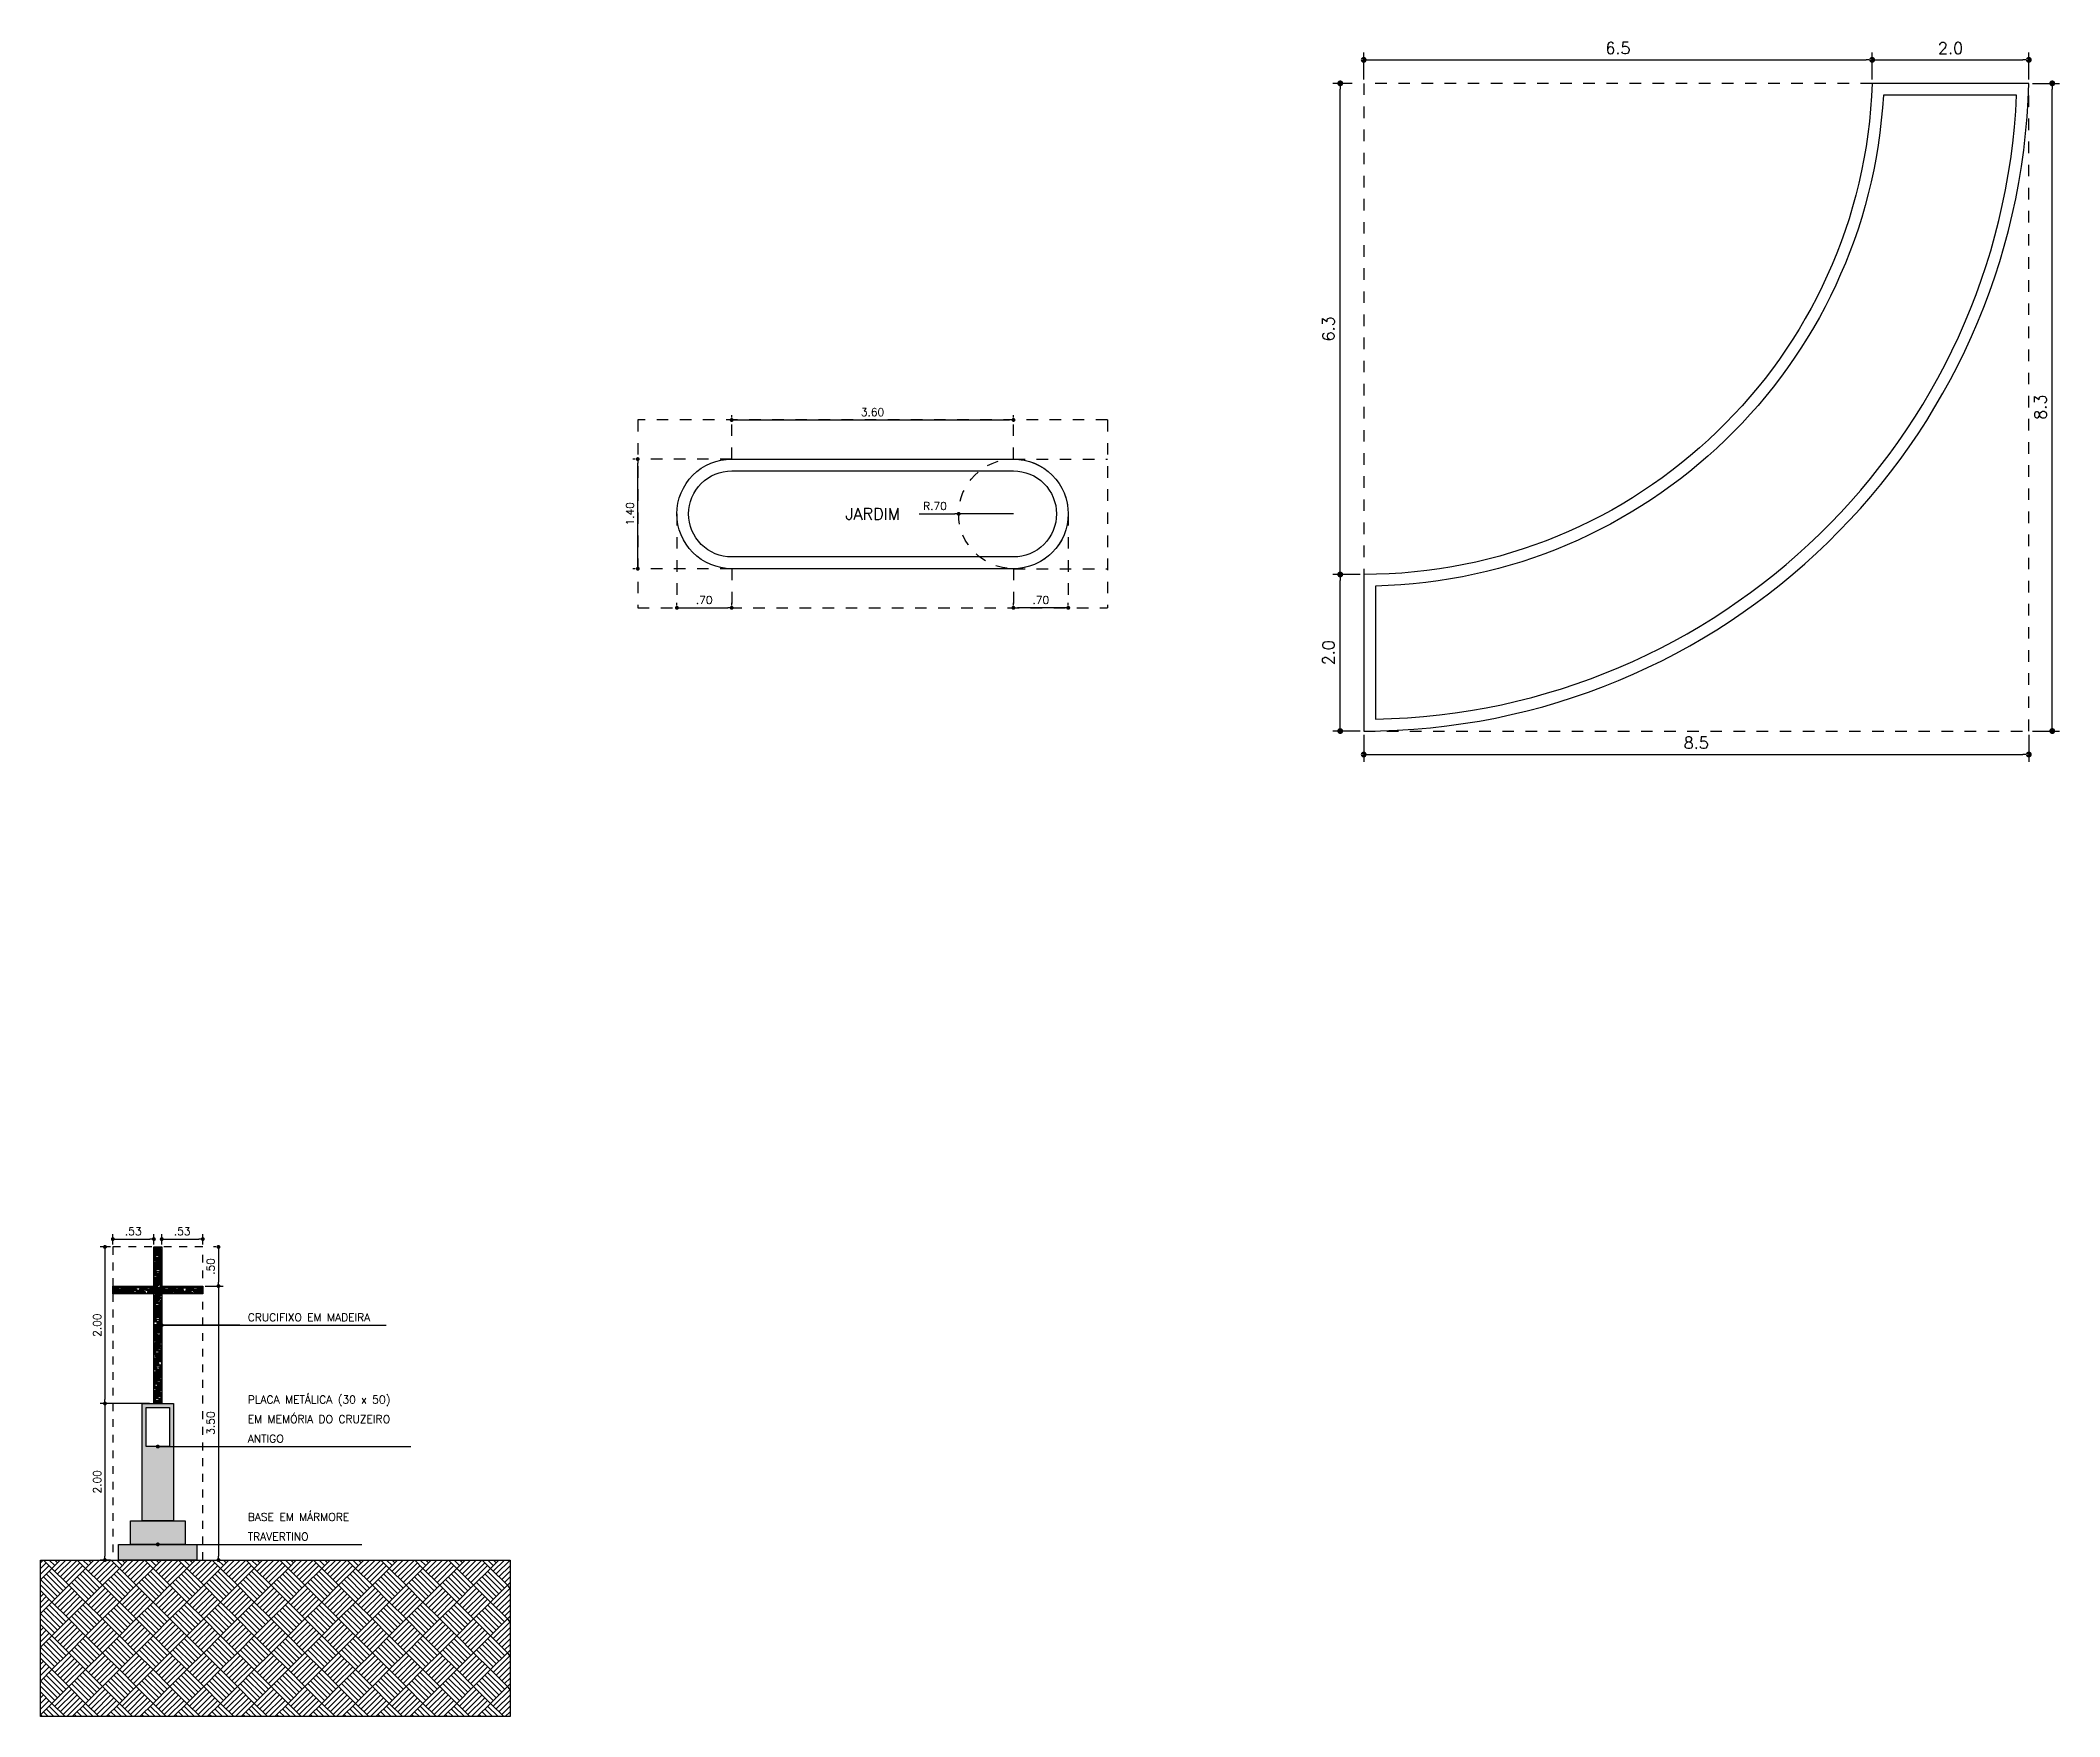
# Model space of a CAD drawing. Extents: x 387222 to 388513, y 9633222 to 9634061.
# Drawn here: x 387694.24 to 387720.04, y 9633413.83 to 9633435.24 of the extents above; entities that cross this region are included whole.
import ezdxf

# ---------------------------------------------------------------- set-up
doc = ezdxf.new("R2010")
doc.units = 0
doc.header["$LTSCALE"] = 0.049213
doc.header["$PDSIZE"] = -2.5
doc.linetypes.add('ACAD_PROJEÇÃO', pattern=[0.2, 0.1, -0.1])
doc.layers.get('Defpoints').update_dxf_attribs({"color": 8})
for name, color, linetype in [('AI-Cotas', 12, 'Continuous'), ('AI-Hatch', 253, 'Continuous'), ('AI-Texto', 2, 'Continuous'), ('HACH', 8, 'Continuous'), ('HACHURA', 253, 'Continuous'), ('MEIO-FIO', 3, 'Continuous'), ('P2', 2, 'Continuous'), ('PROJEÇÃO', 8, 'ACAD_PROJEÇÃO')]:
    doc.layers.add(name, color=color, linetype=linetype)
doc.styles.add('RS50', font='romans.shx', dxfattribs={"height": 0.1})
doc.styles.add('RS75', font='romans.shx', dxfattribs={"height": 0.15})
doc.dimstyles.new('Cota 50', dxfattribs={"dimscale": 0.05, "dimtxt": 0.1, "dimasz": 1, "dimexe": 1.25, "dimexo": 0.625, "dimgap": 1, "dimtad": 1, "dimzin": 4, "dimdsep": 46, "dimtxsty": 'RS50', "dimblk": 'DOT', "dimcen": 0.1, "dimclrd": 12, "dimclre": 12, "dimclrt": 2, "dimadec": 0, "dimazin": 0, "dimtfac": 1, "dimtix": 1, "dimtmove": 0, "dimatfit": 3, "dimldrblk": 'DOT', "dimfxl": 1.25, "dimarcsym": 0})
doc.dimstyles.new('Cota 75', dxfattribs={"dimscale": 0.075, "dimtxt": 0.15, "dimasz": 1, "dimexe": 1.25, "dimexo": 0.625, "dimgap": 1, "dimtad": 1, "dimzin": 4, "dimdsep": 46, "dimtxsty": 'RS75', "dimblk": 'DOT', "dimcen": 0.1, "dimclrt": 2, "dimadec": 0, "dimazin": 0, "dimtfac": 1, "dimtix": 1, "dimtmove": 0, "dimatfit": 3, "dimldrblk": 'DOT', "dimfxl": 1, "dimarcsym": 0})

# ---------------------------------------------------------------- blocks, each defined once
blk = doc.blocks.new('_Dot')
at = {"color": 0, "linetype": 'ByBlock', "lineweight": -2}
blk.add_line((-0.5, 0), (-1, 0), dxfattribs=at)
at = {"color": 0, "linetype": 'ByBlock', "const_width": 0.5}
blk.add_lwpolyline([(-0.25, 0, 1), (0.25, 0, 1)], format="xyb", close=True, dxfattribs=at)
blk = doc.blocks.new('*D513')
at = {"layer": 'AI-Cotas', "color": 12, "lineweight": -2, "transparency": 16777216}
for p, q in [((387703.074, 9633430.426), (387703.074, 9633430.458)), ((387703.124, 9633430.395), (387706.624, 9633430.395)), ((387706.674, 9633430.426), (387706.674, 9633430.458))]:
    blk.add_line(p, q, dxfattribs=at)
at = {"layer": 'Defpoints', "color": 0, "transparency": 16777216}
for p in [(387703.074, 9633430.395), (387706.674, 9633430.395), (387706.674, 9633430.395)]:
    blk.add_point(p, dxfattribs=at)
at = {"layer": 'AI-Cotas', "color": 12, "lineweight": -2, "transparency": 16777216, "xscale": 0.05, "yscale": 0.05, "zscale": 0.05, "rotation": 180}
blk.add_blockref('_Dot', (387703.074, 9633430.395), dxfattribs=at)
at = {"layer": 'AI-Cotas', "color": 12, "lineweight": -2, "transparency": 16777216, "xscale": 0.05, "yscale": 0.05, "zscale": 0.05}
blk.add_blockref('_Dot', (387706.674, 9633430.395), dxfattribs=at)
at = {"layer": 'AI-Cotas', "color": 2, "transparency": 16777216, "insert": (387704.874, 9633430.495), "char_height": 0.1, "attachment_point": 5, "style": 'RS50'}
blk.add_mtext('3.60', dxfattribs=at)
blk = doc.blocks.new('*D514')
at = {"layer": 'AI-Cotas', "color": 12, "lineweight": -2, "transparency": 16777216}
for p, q in [((387701.843, 9633429.895), (387701.812, 9633429.895)), ((387701.874, 9633428.545), (387701.874, 9633429.845)), ((387701.843, 9633428.495), (387701.812, 9633428.495))]:
    blk.add_line(p, q, dxfattribs=at)
at = {"layer": 'Defpoints', "color": 0, "transparency": 16777216}
for p in [(387701.874, 9633429.895), (387701.874, 9633429.895), (387701.874, 9633428.495)]:
    blk.add_point(p, dxfattribs=at)
at = {"layer": 'AI-Cotas', "color": 12, "lineweight": -2, "transparency": 16777216, "xscale": 0.05, "yscale": 0.05, "zscale": 0.05}
for p, rotation in [((387701.874, 9633429.895), 90), ((387701.874, 9633428.495), 270)]:
    blk.add_blockref('_Dot', p, dxfattribs=dict(at, rotation=rotation))
at = {"layer": 'AI-Cotas', "color": 2, "transparency": 16777216, "insert": (387701.774, 9633429.195), "char_height": 0.1, "attachment_point": 5, "rotation": 90, "style": 'RS50'}
blk.add_mtext('1.40', dxfattribs=at)
blk = doc.blocks.new('*D515')
at = {"layer": 'AI-Cotas', "color": 12, "lineweight": -2, "transparency": 16777216}
for p, q in [((387702.374, 9633428.026), (387702.374, 9633428.058)), ((387702.424, 9633427.995), (387703.024, 9633427.995)), ((387703.074, 9633428.026), (387703.074, 9633428.058))]:
    blk.add_line(p, q, dxfattribs=at)
at = {"layer": 'Defpoints', "color": 0, "transparency": 16777216}
for p in [(387702.374, 9633427.995), (387703.074, 9633427.995), (387703.074, 9633427.995)]:
    blk.add_point(p, dxfattribs=at)
at = {"layer": 'AI-Cotas', "color": 12, "lineweight": -2, "transparency": 16777216, "xscale": 0.05, "yscale": 0.05, "zscale": 0.05, "rotation": 180}
blk.add_blockref('_Dot', (387702.374, 9633427.995), dxfattribs=at)
at = {"layer": 'AI-Cotas', "color": 12, "lineweight": -2, "transparency": 16777216, "xscale": 0.05, "yscale": 0.05, "zscale": 0.05}
blk.add_blockref('_Dot', (387703.074, 9633427.995), dxfattribs=at)
at = {"layer": 'AI-Cotas', "color": 2, "transparency": 16777216, "insert": (387702.724, 9633428.095), "char_height": 0.1, "attachment_point": 5, "style": 'RS50'}
blk.add_mtext('.70', dxfattribs=at)
blk = doc.blocks.new('*D516')
at = {"layer": 'AI-Cotas', "color": 12, "lineweight": -2, "transparency": 16777216}
for p, q in [((387706.674, 9633428.026), (387706.674, 9633428.058)), ((387707.324, 9633427.995), (387706.724, 9633427.995)), ((387707.374, 9633428.026), (387707.374, 9633428.058))]:
    blk.add_line(p, q, dxfattribs=at)
at = {"layer": 'Defpoints', "color": 0, "transparency": 16777216}
for p in [(387706.674, 9633427.995), (387706.674, 9633427.995), (387707.374, 9633427.995)]:
    blk.add_point(p, dxfattribs=at)
at = {"layer": 'AI-Cotas', "color": 12, "lineweight": -2, "transparency": 16777216, "xscale": 0.05, "yscale": 0.05, "zscale": 0.05, "rotation": 180}
blk.add_blockref('_Dot', (387706.674, 9633427.995), dxfattribs=at)
at = {"layer": 'AI-Cotas', "color": 12, "lineweight": -2, "transparency": 16777216, "xscale": 0.05, "yscale": 0.05, "zscale": 0.05}
blk.add_blockref('_Dot', (387707.374, 9633427.995), dxfattribs=at)
at = {"layer": 'AI-Cotas', "color": 2, "transparency": 16777216, "insert": (387707.024, 9633428.095), "char_height": 0.1, "attachment_point": 5, "style": 'RS50'}
blk.add_mtext('.70', dxfattribs=at)
blk = doc.blocks.new('*D517')
at = {"layer": 'AI-Cotas', "color": 0, "lineweight": -2, "transparency": 16777216}
for p, q in [((387711.149, 9633434.742), (387711.149, 9633435.089)), ((387717.645, 9633434.742), (387717.645, 9633435.089)), ((387711.224, 9633434.995), (387717.57, 9633434.995))]:
    blk.add_line(p, q, dxfattribs=at)
at = {"layer": 'Defpoints', "color": 0, "transparency": 16777216}
for p in [(387717.645, 9633434.995), (387711.149, 9633434.695), (387717.645, 9633434.695)]:
    blk.add_point(p, dxfattribs=at)
at = {"layer": 'AI-Cotas', "color": 0, "lineweight": -2, "transparency": 16777216, "xscale": 0.075, "yscale": 0.075, "zscale": 0.075, "rotation": 180}
blk.add_blockref('_Dot', (387711.149, 9633434.995), dxfattribs=at)
at = {"layer": 'AI-Cotas', "color": 0, "lineweight": -2, "transparency": 16777216, "xscale": 0.075, "yscale": 0.075, "zscale": 0.075}
blk.add_blockref('_Dot', (387717.645, 9633434.995), dxfattribs=at)
at = {"layer": 'AI-Cotas', "color": 2, "transparency": 16777216, "insert": (387714.397, 9633435.145), "char_height": 0.15, "attachment_point": 5, "style": 'RS75'}
blk.add_mtext('6.5', dxfattribs=at)
blk = doc.blocks.new('*D518')
at = {"layer": 'AI-Cotas', "color": 0, "lineweight": -2, "transparency": 16777216}
for p, q in [((387717.645, 9633434.742), (387717.645, 9633435.089)), ((387719.646, 9633434.742), (387719.646, 9633435.089)), ((387717.72, 9633434.995), (387719.571, 9633434.995))]:
    blk.add_line(p, q, dxfattribs=at)
at = {"layer": 'Defpoints', "color": 0, "transparency": 16777216}
for p in [(387719.646, 9633434.995), (387717.645, 9633434.695), (387719.646, 9633434.695)]:
    blk.add_point(p, dxfattribs=at)
at = {"layer": 'AI-Cotas', "color": 0, "lineweight": -2, "transparency": 16777216, "xscale": 0.075, "yscale": 0.075, "zscale": 0.075, "rotation": 180}
blk.add_blockref('_Dot', (387717.645, 9633434.995), dxfattribs=at)
at = {"layer": 'AI-Cotas', "color": 0, "lineweight": -2, "transparency": 16777216, "xscale": 0.075, "yscale": 0.075, "zscale": 0.075}
blk.add_blockref('_Dot', (387719.646, 9633434.995), dxfattribs=at)
at = {"layer": 'AI-Cotas', "color": 2, "transparency": 16777216, "insert": (387718.646, 9633435.145), "char_height": 0.15, "attachment_point": 5, "style": 'RS75'}
blk.add_mtext('2.0', dxfattribs=at)
blk = doc.blocks.new('*D519')
at = {"layer": 'AI-Cotas', "color": 0, "lineweight": -2, "transparency": 16777216}
for p, q in [((387719.693, 9633434.695), (387720.04, 9633434.695)), ((387719.946, 9633426.496), (387719.946, 9633434.62)), ((387719.693, 9633426.421), (387720.04, 9633426.421))]:
    blk.add_line(p, q, dxfattribs=at)
at = {"layer": 'Defpoints', "color": 0, "transparency": 16777216}
for p in [(387719.646, 9633434.695), (387719.946, 9633434.695), (387719.646, 9633426.421)]:
    blk.add_point(p, dxfattribs=at)
at = {"layer": 'AI-Cotas', "color": 0, "lineweight": -2, "transparency": 16777216, "xscale": 0.075, "yscale": 0.075, "zscale": 0.075}
for p, rotation in [((387719.946, 9633434.695), 90), ((387719.946, 9633426.421), 270)]:
    blk.add_blockref('_Dot', p, dxfattribs=dict(at, rotation=rotation))
at = {"layer": 'AI-Cotas', "color": 2, "transparency": 16777216, "insert": (387719.796, 9633430.558), "char_height": 0.15, "attachment_point": 5, "rotation": 90, "style": 'RS75'}
blk.add_mtext('8.3', dxfattribs=at)
blk = doc.blocks.new('*D520')
at = {"layer": 'AI-Cotas', "color": 0, "lineweight": -2, "transparency": 16777216}
for p, q in [((387711.149, 9633426.374), (387711.149, 9633426.027)), ((387719.646, 9633426.374), (387719.646, 9633426.027)), ((387711.224, 9633426.121), (387719.571, 9633426.121))]:
    blk.add_line(p, q, dxfattribs=at)
at = {"layer": 'Defpoints', "color": 0, "transparency": 16777216}
for p in [(387711.149, 9633426.421), (387719.646, 9633426.421), (387719.646, 9633426.121)]:
    blk.add_point(p, dxfattribs=at)
at = {"layer": 'AI-Cotas', "color": 0, "lineweight": -2, "transparency": 16777216, "xscale": 0.075, "yscale": 0.075, "zscale": 0.075, "rotation": 180}
blk.add_blockref('_Dot', (387711.149, 9633426.121), dxfattribs=at)
at = {"layer": 'AI-Cotas', "color": 0, "lineweight": -2, "transparency": 16777216, "xscale": 0.075, "yscale": 0.075, "zscale": 0.075}
blk.add_blockref('_Dot', (387719.646, 9633426.121), dxfattribs=at)
at = {"layer": 'AI-Cotas', "color": 2, "transparency": 16777216, "insert": (387715.398, 9633426.271), "char_height": 0.15, "attachment_point": 5, "style": 'RS75'}
blk.add_mtext('8.5', dxfattribs=at)
blk = doc.blocks.new('*D521')
at = {"layer": 'AI-Cotas', "color": 0, "lineweight": -2, "transparency": 16777216}
for p, q in [((387711.102, 9633428.421), (387710.755, 9633428.421)), ((387710.849, 9633426.496), (387710.849, 9633428.346)), ((387711.102, 9633426.421), (387710.755, 9633426.421))]:
    blk.add_line(p, q, dxfattribs=at)
at = {"layer": 'Defpoints', "color": 0, "transparency": 16777216}
for p in [(387710.849, 9633428.421), (387711.149, 9633428.421), (387711.149, 9633426.421)]:
    blk.add_point(p, dxfattribs=at)
at = {"layer": 'AI-Cotas', "color": 0, "lineweight": -2, "transparency": 16777216, "xscale": 0.075, "yscale": 0.075, "zscale": 0.075}
for p, rotation in [((387710.849, 9633428.421), 90), ((387710.849, 9633426.421), 270)]:
    blk.add_blockref('_Dot', p, dxfattribs=dict(at, rotation=rotation))
at = {"layer": 'AI-Cotas', "color": 2, "transparency": 16777216, "insert": (387710.699, 9633427.421), "char_height": 0.15, "attachment_point": 5, "rotation": 90, "style": 'RS75'}
blk.add_mtext('2.0', dxfattribs=at)
blk = doc.blocks.new('*D522')
at = {"layer": 'AI-Cotas', "color": 0, "lineweight": -2, "transparency": 16777216}
for p, q in [((387711.002, 9633434.695), (387710.755, 9633434.695)), ((387710.849, 9633428.496), (387710.849, 9633434.62)), ((387711.102, 9633428.421), (387710.755, 9633428.421))]:
    blk.add_line(p, q, dxfattribs=at)
at = {"layer": 'Defpoints', "color": 0, "transparency": 16777216}
for p in [(387710.849, 9633434.695), (387711.049, 9633434.695), (387711.149, 9633428.421)]:
    blk.add_point(p, dxfattribs=at)
at = {"layer": 'AI-Cotas', "color": 0, "lineweight": -2, "transparency": 16777216, "xscale": 0.075, "yscale": 0.075, "zscale": 0.075}
for p, rotation in [((387710.849, 9633434.695), 90), ((387710.849, 9633428.421), 270)]:
    blk.add_blockref('_Dot', p, dxfattribs=dict(at, rotation=rotation))
at = {"layer": 'AI-Cotas', "color": 2, "transparency": 16777216, "insert": (387710.699, 9633431.558), "char_height": 0.15, "attachment_point": 5, "rotation": 90, "style": 'RS75'}
blk.add_mtext('6.3', dxfattribs=at)
blk = doc.blocks.new('*D560')
at = {"layer": 'AI-Cotas', "color": 12, "lineweight": -2, "transparency": 16777216}
for p, q in [((387695.136, 9633419.831), (387695.004, 9633419.831)), ((387695.067, 9633419.781), (387695.067, 9633417.881)), ((387695.636, 9633417.831), (387695.004, 9633417.831))]:
    blk.add_line(p, q, dxfattribs=at)
at = {"layer": 'Defpoints', "color": 0, "transparency": 16777216}
for p in [(387695.167, 9633419.831), (387695.067, 9633417.831), (387695.667, 9633417.831)]:
    blk.add_point(p, dxfattribs=at)
at = {"layer": 'AI-Cotas', "color": 12, "lineweight": -2, "transparency": 16777216, "xscale": 0.05, "yscale": 0.05, "zscale": 0.05}
for p, rotation in [((387695.067, 9633419.831), 90), ((387695.067, 9633417.831), 270)]:
    blk.add_blockref('_Dot', p, dxfattribs=dict(at, rotation=rotation))
at = {"layer": 'AI-Cotas', "color": 2, "transparency": 16777216, "insert": (387694.967, 9633418.831), "char_height": 0.1, "attachment_point": 5, "rotation": 90, "style": 'RS50'}
blk.add_mtext('2.00', dxfattribs=at)
blk = doc.blocks.new('*D561')
at = {"layer": 'AI-Cotas', "color": 12, "lineweight": -2, "transparency": 16777216}
for p, q in [((387695.511, 9633417.831), (387695.004, 9633417.831)), ((387695.067, 9633417.781), (387695.067, 9633415.881)), ((387695.136, 9633415.831), (387695.004, 9633415.831))]:
    blk.add_line(p, q, dxfattribs=at)
at = {"layer": 'Defpoints', "color": 0, "transparency": 16777216}
for p in [(387695.542, 9633417.831), (387695.067, 9633415.831), (387695.167, 9633415.831)]:
    blk.add_point(p, dxfattribs=at)
at = {"layer": 'AI-Cotas', "color": 12, "lineweight": -2, "transparency": 16777216, "xscale": 0.05, "yscale": 0.05, "zscale": 0.05}
for p, rotation in [((387695.067, 9633417.831), 90), ((387695.067, 9633415.831), 270)]:
    blk.add_blockref('_Dot', p, dxfattribs=dict(at, rotation=rotation))
at = {"layer": 'AI-Cotas', "color": 2, "transparency": 16777216, "insert": (387694.967, 9633416.831), "char_height": 0.1, "attachment_point": 5, "rotation": 90, "style": 'RS50'}
blk.add_mtext('2.00', dxfattribs=at)
blk = doc.blocks.new('*D562')
at = {"layer": 'AI-Cotas', "color": 12, "lineweight": -2, "transparency": 16777216}
for p, q in [((387695.167, 9633419.862), (387695.167, 9633419.994)), ((387695.217, 9633419.931), (387695.642, 9633419.931)), ((387695.692, 9633419.862), (387695.692, 9633419.994))]:
    blk.add_line(p, q, dxfattribs=at)
at = {"layer": 'Defpoints', "color": 0, "transparency": 16777216}
for p in [(387695.167, 9633419.831), (387695.692, 9633419.931), (387695.692, 9633419.831)]:
    blk.add_point(p, dxfattribs=at)
at = {"layer": 'AI-Cotas', "color": 12, "lineweight": -2, "transparency": 16777216, "xscale": 0.05, "yscale": 0.05, "zscale": 0.05, "rotation": 180}
blk.add_blockref('_Dot', (387695.167, 9633419.931), dxfattribs=at)
at = {"layer": 'AI-Cotas', "color": 12, "lineweight": -2, "transparency": 16777216, "xscale": 0.05, "yscale": 0.05, "zscale": 0.05}
blk.add_blockref('_Dot', (387695.692, 9633419.931), dxfattribs=at)
at = {"layer": 'AI-Cotas', "color": 2, "transparency": 16777216, "insert": (387695.429, 9633420.031), "char_height": 0.1, "attachment_point": 5, "style": 'RS50'}
blk.add_mtext('.53', dxfattribs=at)
blk = doc.blocks.new('*D563')
at = {"layer": 'AI-Cotas', "color": 12, "lineweight": -2, "transparency": 16777216}
for p, q in [((387695.792, 9633419.862), (387695.792, 9633419.994)), ((387695.842, 9633419.931), (387696.267, 9633419.931)), ((387696.317, 9633419.862), (387696.317, 9633419.994))]:
    blk.add_line(p, q, dxfattribs=at)
at = {"layer": 'Defpoints', "color": 0, "transparency": 16777216}
for p in [(387695.792, 9633419.831), (387696.317, 9633419.931), (387696.317, 9633419.831)]:
    blk.add_point(p, dxfattribs=at)
at = {"layer": 'AI-Cotas', "color": 12, "lineweight": -2, "transparency": 16777216, "xscale": 0.05, "yscale": 0.05, "zscale": 0.05, "rotation": 180}
blk.add_blockref('_Dot', (387695.792, 9633419.931), dxfattribs=at)
at = {"layer": 'AI-Cotas', "color": 12, "lineweight": -2, "transparency": 16777216, "xscale": 0.05, "yscale": 0.05, "zscale": 0.05}
blk.add_blockref('_Dot', (387696.317, 9633419.931), dxfattribs=at)
at = {"layer": 'AI-Cotas', "color": 2, "transparency": 16777216, "insert": (387696.054, 9633420.031), "char_height": 0.1, "attachment_point": 5, "style": 'RS50'}
blk.add_mtext('.53', dxfattribs=at)
blk = doc.blocks.new('*D564')
at = {"layer": 'AI-Cotas', "color": 12, "lineweight": -2, "transparency": 16777216}
for p, q in [((387696.486, 9633419.831), (387696.454, 9633419.831)), ((387696.517, 9633419.781), (387696.517, 9633419.381)), ((387696.348, 9633419.331), (387696.579, 9633419.331))]:
    blk.add_line(p, q, dxfattribs=at)
at = {"layer": 'Defpoints', "color": 0, "transparency": 16777216}
for p in [(387696.517, 9633419.831), (387696.317, 9633419.331), (387696.517, 9633419.331)]:
    blk.add_point(p, dxfattribs=at)
at = {"layer": 'AI-Cotas', "color": 12, "lineweight": -2, "transparency": 16777216, "xscale": 0.05, "yscale": 0.05, "zscale": 0.05}
for p, rotation in [((387696.517, 9633419.831), 90), ((387696.517, 9633419.331), 270)]:
    blk.add_blockref('_Dot', p, dxfattribs=dict(at, rotation=rotation))
at = {"layer": 'AI-Cotas', "color": 2, "transparency": 16777216, "insert": (387696.417, 9633419.581), "char_height": 0.1, "attachment_point": 5, "rotation": 90, "style": 'RS50'}
blk.add_mtext('.50', dxfattribs=at)
blk = doc.blocks.new('*D565')
at = {"layer": 'AI-Cotas', "color": 12, "lineweight": -2, "transparency": 16777216}
for p, q in [((387696.348, 9633419.331), (387696.579, 9633419.331)), ((387696.517, 9633419.281), (387696.517, 9633415.881)), ((387696.348, 9633415.831), (387696.579, 9633415.831))]:
    blk.add_line(p, q, dxfattribs=at)
at = {"layer": 'Defpoints', "color": 0, "transparency": 16777216}
for p in [(387696.317, 9633419.331), (387696.317, 9633415.831), (387696.517, 9633415.831)]:
    blk.add_point(p, dxfattribs=at)
at = {"layer": 'AI-Cotas', "color": 12, "lineweight": -2, "transparency": 16777216, "xscale": 0.05, "yscale": 0.05, "zscale": 0.05}
for p, rotation in [((387696.517, 9633419.331), 90), ((387696.517, 9633415.831), 270)]:
    blk.add_blockref('_Dot', p, dxfattribs=dict(at, rotation=rotation))
at = {"layer": 'AI-Cotas', "color": 2, "transparency": 16777216, "insert": (387696.417, 9633417.581), "char_height": 0.1, "attachment_point": 5, "rotation": 90, "style": 'RS50'}
blk.add_mtext('3.50', dxfattribs=at)
blk = doc.blocks.new('*D668')
at = {"layer": 'AI-Cotas', "color": 12, "lineweight": -2, "transparency": 16777216}
for p, q in [((387705.47, 9633429.195), (387705.924, 9633429.195)), ((387706.674, 9633429.195), (387705.974, 9633429.195))]:
    blk.add_line(p, q, dxfattribs=at)
at = {"layer": 'Defpoints', "color": 0, "transparency": 16777216}
for p in [(387705.974, 9633429.195), (387706.674, 9633429.195)]:
    blk.add_point(p, dxfattribs=at)
at = {"layer": 'AI-Cotas', "color": 12, "lineweight": -2, "transparency": 16777216, "xscale": 0.05, "yscale": 0.05, "zscale": 0.05}
blk.add_blockref('_Dot', (387705.974, 9633429.195), dxfattribs=at)
at = {"layer": 'AI-Cotas', "color": 2, "transparency": 16777216, "insert": (387705.672, 9633429.295), "char_height": 0.1, "attachment_point": 5, "style": 'RS50'}
blk.add_mtext('R.70', dxfattribs=at)

msp = doc.modelspace()

# ---------------------------------------------------------------- hatches: boundary and pattern name
at = {"layer": 'AI-Hatch', "true_color": 0xab9e6e}
h = msp.add_hatch(dxfattribs=at)
h.set_pattern_fill('AR-RROOF', color=33, scale=0.001, style=0)
h.set_pattern_definition([(0, (-1.2, 0), (0.05588, 0.0254), [0.381, -0.0508, 0.127, -0.0254]), (0, (-1.166218, 0.0127), (-0.0254, 0.033782), [0.0762, -0.008382, 0.1524, -0.01905]), (0, (-1.1873, 0.02159), (0.13208, 0.017018), [0.2032, -0.03556, 0.1016, -0.0254])])
h.paths.add_polyline_path([(387695.792, 9633417.831), (387695.692, 9633417.831), (387695.692, 9633419.231), (387695.167, 9633419.231), (387695.167, 9633419.331), (387695.692, 9633419.331), (387695.692, 9633419.831), (387695.792, 9633419.831), (387695.792, 9633419.331), (387696.317, 9633419.331), (387696.317, 9633419.231), (387695.792, 9633419.231)])
at = {"layer": 'HACH'}
h = msp.add_hatch(dxfattribs=at)
h.set_pattern_fill('AR-PARQ1', color=256, scale=0.001, angle=45)
h.set_pattern_definition([(135, (3.8, 0), (-0.431052293811, 3e-17), [0.3048, -0.3048]), (135, (3.83592, 0.03592), (-0.431052293811, 3e-17), [0.3048, -0.3048]), (135, (3.87184, 0.07184), (-0.431052293811, 3e-17), [0.3048, -0.3048]), (135, (3.90776, 0.10776), (-0.431052293811, 3e-17), [0.3048, -0.3048]), (135, (3.94368, 0.14368), (-0.431052293811, 3e-17), [0.3048, -0.3048]), (135, (3.9796, 0.1796), (-0.431052293811, 3e-17), [0.3048, -0.3048]), (135, (4.01553, 0.21553), (-0.431052293811, 3e-17), [0.3048, -0.3048]), (45, (3.58447, 0.21553), (0.431052293811, -3e-17), [0.3048, -0.3048]), (45, (3.54855, 0.25145), (0.431052293811, -3e-17), [0.3048, -0.3048]), (45, (3.51263, 0.28737), (0.431052293811, -3e-17), [0.3048, -0.3048]), (45, (3.4767, 0.3233), (0.431052293811, -3e-17), [0.3048, -0.3048]), (45, (3.4408, 0.3592), (0.431052293811, -3e-17), [0.3048, -0.3048]), (45, (3.40487, 0.39513), (0.431052293811, -3e-17), [0.3048, -0.3048]), (45, (3.36895, 0.43105), (0.431052293811, -3e-17), [0.3048, -0.3048])])
h.paths.add_polyline_path([(387696.242, 9633415.831), (387700.242, 9633415.831), (387700.242, 9633413.831), (387694.242, 9633413.831), (387694.242, 9633415.831)])
at = {"layer": 'HACHURA'}
h = msp.add_hatch(dxfattribs=at)
h.set_pattern_fill('AR-CONC', color=256, scale=0.0002)
h.set_pattern_definition([(50, (3.8, 0), (0.0364369337992, -0.00318781710778), [0.00381, -0.04191]), (355, (3.8, 0), (-0.007048684285, 0.0382113690478), [0.003048, -0.033528116834]), (100.4514447, (3.803036, -0.000266), (0.02938824941807, 0.03502355038244), [0.00323800176, -0.03561804892]), (46.1842, (3.8, 0.01016), (0.05421580817843, -0.00840846558655), [0.005715, -0.062865]), (96.63555761, (3.80452, 0.00946), (0.0474808268103, 0.04948522491954), [0.004857004628, -0.053427121632]), (351.18415117, (3.8, 0.01016), (0.047480826813, 0.0494852249171), [0.004571993414, -0.050291946384]), (21, (3.80508, 0.00762), (0.03032287825383, -0.02045303963742), [0.00381, -0.04191]), (326, (3.80508, 0.00762), (0.01236040566953, 0.03683759322446), [0.003048, -0.033528]), (71.451445, (3.807607, 0.005916), (0.04268328385574, 0.01638455377718), [0.00323800176, -0.03561798752]), (37.5, (3.8, 0), (0.000617720650118, 0.01691100777463), [0, -0.0331216, 0, -0.034036, 0, -0.033655]), (7.5, (3.8, 0), (0.01336393250206, 0.020036114963624), [0, -0.0194056, 0, -0.0323596, 0, -0.012827]), (327.5, (3.788672, 0), (0.027118119033374, -0.001145748798535), [0, -0.0127, 0, -0.039624, 0, -0.052578]), (317.5, (3.783592, 0), (0.029625836277204, 0.005085298206667), [0, -0.01651, 0, -0.0263144, 0, -0.037338])])
h.paths.add_polyline_path([(387695.942, 9633417.831), (387695.542, 9633417.831), (387695.542, 9633416.331), (387695.942, 9633416.331)])
h.paths.add_polyline_path([(387695.592, 9633417.281), (387695.592, 9633417.781), (387695.892, 9633417.781), (387695.892, 9633417.281)], flags=16)
h.paths.add_polyline_path([(387696.092, 9633416.331), (387695.392, 9633416.331), (387695.392, 9633416.031), (387696.092, 9633416.031)])
h.paths.add_polyline_path([(387696.242, 9633416.031), (387695.242, 9633416.031), (387695.242, 9633415.831), (387696.242, 9633415.831)])

# ---------------------------------------------------------------- linework, layer by layer
msp.add_lwpolyline([(387696.242, 9633415.831), (387700.242, 9633415.831), (387700.242, 9633413.831), (387694.242, 9633413.831), (387694.242, 9633415.831), (387696.242, 9633415.831)])
at = {"layer": 'AI-Cotas'}
msp.add_lwpolyline([(387696.792, 9633418.831), (387695.792, 9633418.831)], dxfattribs=at)
at = {"layer": 'MEIO-FIO'}
for points in [[(387719.646, 9633434.695), (387717.645, 9633434.695, -0.404069), (387711.149, 9633428.421), (387711.149, 9633426.421, 0.40645)], [(387719.491, 9633434.545), (387717.788, 9633434.545, -0.391227), (387711.299, 9633428.273), (387711.299, 9633426.573, 0.39588)], [(387707.224, 9633429.195, -0.414214), (387706.674, 9633428.645), (387703.074, 9633428.645, -0.414214), (387702.524, 9633429.195, -0.414214), (387703.074, 9633429.745), (387706.674, 9633429.745, -0.414214)]]:
    msp.add_lwpolyline(points, format="xyb", close=True, dxfattribs=at)
msp.add_lwpolyline([(387707.374, 9633429.195, -0.414214), (387706.674, 9633428.495), (387703.074, 9633428.495, -0.414214), (387702.374, 9633429.195), (387702.374, 9633429.195, -0.414214), (387703.074, 9633429.895), (387706.674, 9633429.895, -0.414214), (387707.374, 9633429.195), (387707.374, 9633429.195)], format="xyb", dxfattribs=at)
at = {"layer": 'P2'}
for points in [[(387695.792, 9633417.831), (387695.692, 9633417.831), (387695.692, 9633419.231), (387695.167, 9633419.231), (387695.167, 9633419.331), (387695.692, 9633419.331), (387695.692, 9633419.831), (387695.792, 9633419.831), (387695.792, 9633419.331), (387696.317, 9633419.331), (387696.317, 9633419.231), (387695.792, 9633419.231)], [(387695.942, 9633416.331), (387695.542, 9633416.331), (387695.542, 9633417.831), (387695.942, 9633417.831)], [(387695.892, 9633417.281), (387695.592, 9633417.281), (387695.592, 9633417.781), (387695.892, 9633417.781)], [(387696.092, 9633416.031), (387695.392, 9633416.031), (387695.392, 9633416.331), (387696.092, 9633416.331)], [(387696.242, 9633415.831), (387695.242, 9633415.831), (387695.242, 9633416.031), (387696.242, 9633416.031)]]:
    msp.add_lwpolyline(points, close=True, dxfattribs=at)
at = {"layer": 'PROJEÇÃO', "ltscale": 30}
for points in [[(387717.645, 9633434.695), (387711.149, 9633434.695), (387711.149, 9633428.421)], [(387711.149, 9633426.421), (387719.646, 9633426.421), (387719.646, 9633434.695)], [(387707.874, 9633430.395), (387701.874, 9633430.395), (387701.874, 9633427.995), (387707.874, 9633427.995)], [(387703.074, 9633429.895), (387703.074, 9633430.395)], [(387706.674, 9633429.895), (387706.674, 9633430.395)], [(387707.874, 9633430.395), (387707.874, 9633427.995)], [(387703.074, 9633429.895), (387701.874, 9633429.895)], [(387706.674, 9633429.895), (387707.874, 9633429.895)], [(387702.374, 9633429.195), (387702.374, 9633427.995)], [(387707.374, 9633429.195), (387707.374, 9633427.995)], [(387703.074, 9633428.495), (387701.874, 9633428.495)], [(387703.074, 9633428.495), (387703.074, 9633427.995)], [(387706.674, 9633428.495), (387706.674, 9633427.995)], [(387706.674, 9633428.495), (387707.874, 9633428.495)]]:
    msp.add_lwpolyline(points, dxfattribs=at)
at = {"layer": 'PROJEÇÃO', "ltscale": 10}
msp.add_lwpolyline([(387695.667, 9633419.831), (387695.167, 9633419.831), (387695.167, 9633415.831), (387696.317, 9633415.831), (387696.317, 9633419.831), (387695.817, 9633419.831)], dxfattribs=at)
at = {"layer": 'PROJEÇÃO', "ltscale": 30}
msp.add_circle((387706.674, 9633429.195), 0.7, dxfattribs=at)

# ---------------------------------------------------------------- texts
at = {"layer": 'AI-Cotas', "char_height": 0.1, "attachment_point": 7, "style": 'RS50'}
for s, insert in [('CRUCIFIXO EM MADEIRA', (387696.892, 9633418.881)), ('\\pxsm1.5;PLACA METÁLICA (30 x 50)\\PEM MEMÓRIA DO CRUZEIRO\\PANTIGO', (387696.892, 9633417.331)), ('\\pxsm1.5;BASE EM MÁRMORE\\PTRAVERTINO', (387696.892, 9633416.081))]:
    msp.add_mtext(s, dxfattribs=dict(at, insert=insert))
at = {"layer": 'AI-Texto', "insert": (387704.874, 9633429.195), "char_height": 0.15, "width": 2.12309, "attachment_point": 5, "style": 'RS75'}
msp.add_mtext('JARDIM', dxfattribs=at)

# ---------------------------------------------------------------- dimensions: what is measured, and where the dimension line sits
at = {"layer": 'AI-Cotas'}
for base, p1, p2, picture, middle in [((387717.645, 9633434.995), (387711.149, 9633434.695), (387717.645, 9633434.695), '*D517', (387714.397, 9633435.145)), ((387719.646, 9633434.995), (387717.645, 9633434.695), (387719.646, 9633434.695), '*D518', (387718.646, 9633435.145)), ((387719.646, 9633426.121), (387711.149, 9633426.421), (387719.646, 9633426.421), '*D520', (387715.398, 9633426.271))]:
    dim = msp.add_linear_dim(base=base, p1=p1, p2=p2, dimstyle='Cota 75', override={"dimdec": 1}, dxfattribs=at)
    dim.commit()
    dim.dimension.update_dxf_attribs({"geometry": picture, "text_midpoint": middle})
for base, p1, p2, picture, middle in [((387710.849, 9633434.695), (387711.149, 9633428.421), (387711.049, 9633434.695), '*D522', (387710.699, 9633431.558)), ((387719.946, 9633434.695), (387719.646, 9633426.421), (387719.646, 9633434.695), '*D519', (387719.796, 9633430.558)), ((387710.849, 9633428.421), (387711.149, 9633426.421), (387711.149, 9633428.421), '*D521', (387710.699, 9633427.421))]:
    dim = msp.add_linear_dim(base=base, p1=p1, p2=p2, angle=90, dimstyle='Cota 75', override={"dimdec": 1}, dxfattribs=at)
    dim.commit()
    dim.dimension.update_dxf_attribs({"geometry": picture, "text_midpoint": middle})
for base, p1, p2, picture, middle in [((387706.674, 9633430.395), (387703.074, 9633430.395), (387706.674, 9633430.395), '*D513', (387704.874, 9633430.495)), ((387703.074, 9633427.995), (387702.374, 9633427.995), (387703.074, 9633427.995), '*D515', (387702.724, 9633428.095)), ((387695.691906287, 9633419.931001874), (387695.166906287, 9633419.831001874), (387695.691906287, 9633419.831001874), '*D562', (387695.429406287, 9633420.031001873)), ((387696.316906287, 9633419.931001874), (387695.791906287, 9633419.831001874), (387696.316906287, 9633419.831001874), '*D563', (387696.054406287, 9633420.031001873))]:
    dim = msp.add_linear_dim(base=base, p1=p1, p2=p2, dimstyle='Cota 50', dxfattribs=at)
    dim.commit()
    dim.dimension.update_dxf_attribs({"geometry": picture, "text_midpoint": middle})
for base, p1, p2, angle, picture, middle in [((387701.874, 9633429.895), (387701.874, 9633428.495), (387701.874, 9633429.895), 90, '*D514', (387701.774, 9633429.195)), ((387706.674, 9633427.995), (387707.374, 9633427.995), (387706.674, 9633427.995), 180, '*D516', (387707.024, 9633428.095)), ((387695.067, 9633417.831), (387695.167, 9633419.831), (387695.667, 9633417.831), 90, '*D560', (387694.967, 9633418.831)), ((387696.517, 9633419.331), (387696.517, 9633419.831), (387696.317, 9633419.331), 90, '*D564', (387696.417, 9633419.581)), ((387696.517, 9633415.831), (387696.317, 9633419.331), (387696.317, 9633415.831), 90, '*D565', (387696.417, 9633417.581)), ((387695.067, 9633415.831), (387695.542, 9633417.831), (387695.167, 9633415.831), 90, '*D561', (387694.967, 9633416.831))]:
    dim = msp.add_linear_dim(base=base, p1=p1, p2=p2, angle=angle, dimstyle='Cota 50', dxfattribs=at)
    dim.commit()
    dim.dimension.update_dxf_attribs({"geometry": picture, "text_midpoint": middle})
dim = msp.add_radius_dim(center=(387706.674, 9633429.195), mpoint=(387705.974, 9633429.195), dimstyle='Cota 50', dxfattribs=at)
dim.commit()
dim.dimension.update_dxf_attribs({"geometry": '*D668', "text_midpoint": (387705.672, 9633429.295)})

# ---------------------------------------------------------------- leaders
at = {"layer": 'AI-Cotas', "annotation_type": 0, "has_hookline": 1, "hookline_direction": 0}
for points, text_width in [([(387695.792, 9633418.831), (387696.842, 9633418.831)], 1.767), ([(387695.742, 9633417.281), (387696.842, 9633417.281)], 2.081), ([(387695.742, 9633416.031), (387696.842, 9633416.031)], 1.457)]:
    msp.add_leader(points, dimstyle='Cota 50', dxfattribs=dict(at, text_width=text_width))

doc.saveas('drawing.dxf')
